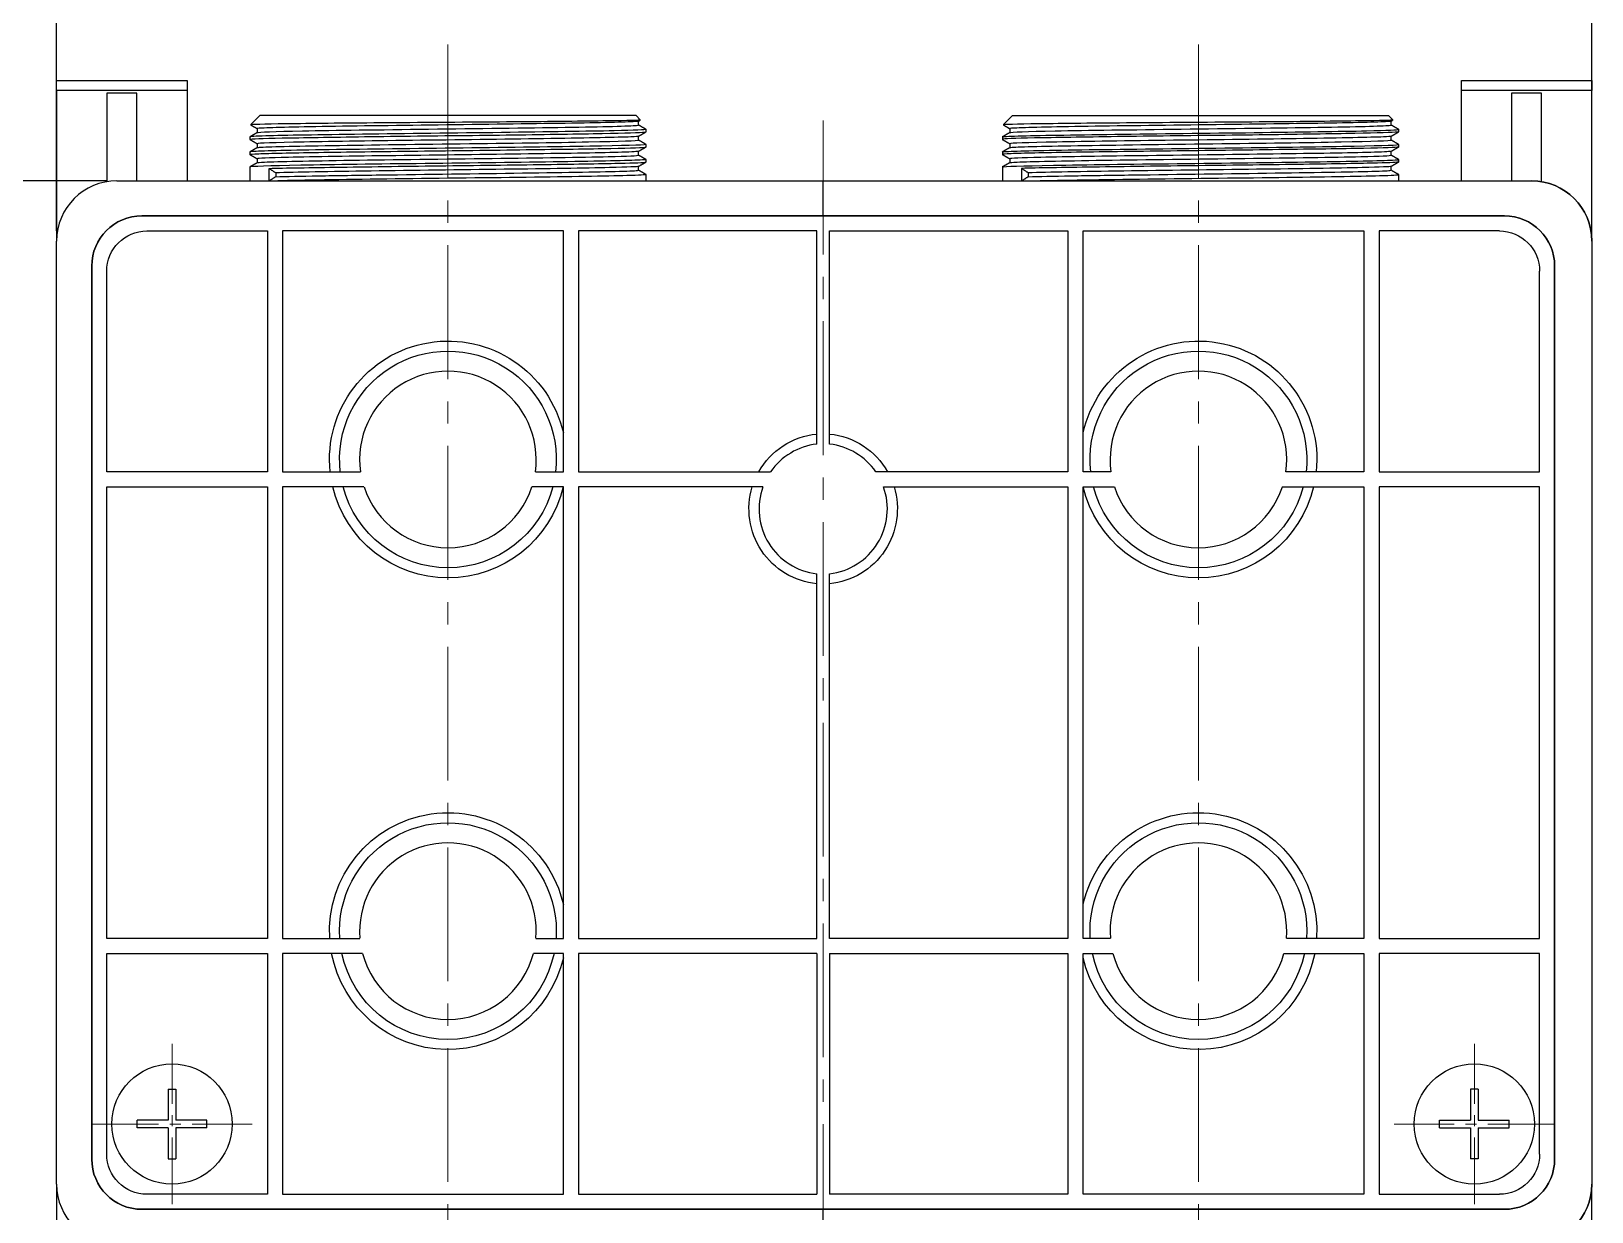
# Model space of a CAD drawing. Extents: x 39169 to 40010, y 19017 to 19611.
# Drawn here: x 39261.9 to 39417.4, y 19376.5 to 19494.2 of the extents above; entities that cross this region are included whole.
import ezdxf

# ---------------------------------------------------------------- set-up
doc = ezdxf.new("R2010")
doc.units = 0
doc.header["$LTSCALE"] = 7
doc.header["$MEASUREMENT"] = 0
doc.linetypes.add('CENTER2', pattern=[28.575, 19.05, -3.175, 3.175, -3.175])
doc.layers.add('DIM', color=2, linetype='CONTINUOUS')
doc.layers.add('DWG', color=7, linetype='CONTINUOUS')
doc.layers.add('중심선', color=1, linetype='CENTER2', lineweight=9)

msp = doc.modelspace()

# ---------------------------------------------------------------- linework, layer by layer
at = {"layer": 'DIM'}
for p, q in [((39264.44, 19474.28), (39264.44, 19508.46)), ((39417.44, 19474.28), (39417.44, 19508.46)), ((39269.44, 19479.28), (39246.75, 19479.28))]:
    msp.add_line(p, q, dxfattribs=at)
at = {"layer": 'DWG'}
for p, q in [((39264.44, 19488.28), (39264.44, 19489.28)), ((39264.44, 19489.28), (39277.44, 19489.28)), ((39277.44, 19489.28), (39277.44, 19488.28)), ((39404.44, 19488.28), (39404.44, 19489.28)), ((39404.44, 19489.28), (39417.44, 19489.28)), ((39417.44, 19489.28), (39417.44, 19488.28)), ((39264.44, 19488.28), (39264.44, 19473.28)), ((39277.44, 19488.28), (39264.44, 19488.28)), ((39269.44, 19488), (39269.44, 19479.2)), ((39272.44, 19488), (39269.44, 19488)), ((39272.44, 19479.28), (39272.44, 19488)), ((39277.44, 19488.28), (39277.44, 19479.28)), ((39417.44, 19488.28), (39404.44, 19488.28)), ((39404.44, 19479.28), (39404.44, 19488.28)), ((39412.44, 19488), (39409.44, 19488)), ((39409.44, 19488), (39409.44, 19479.28)), ((39412.44, 19479.2), (39412.44, 19488)), ((39417.44, 19473.28), (39417.44, 19488.28)), ((39284.69, 19485.78), (39283.8, 19484.89)), ((39322.19, 19485.78), (39284.69, 19485.78)), ((39322.6, 19485.37), (39322.19, 19485.78)), ((39322.44, 19484.84), (39322.44, 19485.22)), ((39359.69, 19485.78), (39358.8, 19484.89)), ((39359.69, 19485.78), (39397.19, 19485.78)), ((39397.6, 19485.37), (39397.19, 19485.78)), ((39397.44, 19484.84), (39397.44, 19485.22)), ((39283.69, 19483.65), (39283.69, 19483.41)), ((39284.44, 19484.48), (39284.44, 19484.09)), ((39284.44, 19482.98), (39284.44, 19482.59)), ((39322.44, 19483.34), (39322.44, 19483.72)), ((39323.19, 19484.16), (39323.19, 19484.4)), ((39358.69, 19483.65), (39358.69, 19483.41)), ((39359.44, 19484.48), (39359.44, 19484.09)), ((39359.44, 19482.98), (39359.44, 19482.59)), ((39397.44, 19483.34), (39397.44, 19483.72)), ((39398.19, 19484.16), (39398.19, 19484.4)), ((39283.69, 19482.15), (39283.69, 19481.91)), ((39284.44, 19481.48), (39284.44, 19481.09)), ((39322.44, 19481.84), (39322.44, 19482.22)), ((39323.19, 19482.66), (39323.19, 19482.9)), ((39323.19, 19481.16), (39323.19, 19481.4)), ((39358.69, 19482.15), (39358.69, 19481.91)), ((39359.44, 19481.48), (39359.44, 19481.09)), ((39397.44, 19481.84), (39397.44, 19482.22)), ((39398.19, 19482.66), (39398.19, 19482.9)), ((39398.19, 19481.16), (39398.19, 19481.4)), ((39283.69, 19480.65), (39283.69, 19479.28)), ((39285.61, 19479.28), (39285.61, 19480.52)), ((39286.28, 19480.08), (39286.28, 19479.69)), ((39322.44, 19480.34), (39322.44, 19480.72)), ((39323.17, 19479.9), (39323.17, 19479.9)), ((39323.19, 19479.28), (39323.19, 19479.9)), ((39358.69, 19480.65), (39358.69, 19479.28)), ((39360.61, 19480.52), (39360.61, 19479.28)), ((39361.28, 19480.08), (39361.28, 19479.69)), ((39397.44, 19480.34), (39397.44, 19480.72)), ((39398.19, 19479.28), (39398.19, 19479.9)), ((39270.44, 19479.28), (39340.83, 19479.28)), ((39340.83, 19479.28), (39411.44, 19479.28)), ((39340.83, 19475.78), (39340.83, 19479.28)), ((39340.83, 19479.28), (39411.44, 19479.28)), ((39340.83, 19475.78), (39340.83, 19479.28)), ((39340.83, 19475.78), (39272.94, 19475.78)), ((39272.94, 19475.78), (39340.83, 19475.78)), ((39340.83, 19475.78), (39408.73, 19475.78)), ((39408.73, 19475.78), (39340.83, 19475.78)), ((39273.44, 19474.28), (39285.44, 19474.28)), ((39285.44, 19474.28), (39285.44, 19450.28)), ((39314.94, 19474.28), (39286.94, 19474.28)), ((39286.94, 19474.28), (39286.94, 19450.28)), ((39314.94, 19450.28), (39314.94, 19474.28)), ((39316.44, 19474.28), (39316.44, 19450.28)), ((39340.19, 19474.28), (39316.44, 19474.28)), ((39340.19, 19453.04), (39340.19, 19474.28)), ((39341.48, 19474.28), (39365.23, 19474.28)), ((39341.48, 19453.04), (39341.48, 19474.28)), ((39365.23, 19474.28), (39365.23, 19450.28)), ((39366.73, 19450.28), (39366.73, 19474.28)), ((39366.73, 19474.28), (39394.73, 19474.28)), ((39394.73, 19474.28), (39394.73, 19450.28)), ((39396.23, 19474.28), (39396.23, 19450.28)), ((39408.23, 19474.28), (39396.23, 19474.28)), ((39264.44, 19379.28), (39264.44, 19473.28)), ((39417.44, 19473.28), (39417.44, 19379.28)), ((39417.44, 19473.28), (39417.44, 19379.28)), ((39267.94, 19470.78), (39267.94, 19381.78)), ((39267.94, 19381.78), (39267.94, 19470.78)), ((39413.73, 19470.78), (39413.73, 19381.78)), ((39413.73, 19381.78), (39413.73, 19470.78)), ((39269.44, 19450.28), (39269.44, 19470.28)), ((39412.23, 19450.28), (39412.23, 19470.28)), ((39285.44, 19450.28), (39269.44, 19450.28)), ((39269.44, 19448.78), (39285.44, 19448.78)), ((39269.44, 19403.78), (39269.44, 19448.78)), ((39285.44, 19448.78), (39285.44, 19403.78)), ((39286.94, 19450.28), (39294.72, 19450.28)), ((39295.07, 19448.78), (39286.94, 19448.78)), ((39286.94, 19448.78), (39286.94, 19403.78)), ((39314.94, 19448.78), (39311.8, 19448.78)), ((39312.15, 19450.28), (39314.94, 19450.28)), ((39314.94, 19403.78), (39314.94, 19448.78)), ((39316.44, 19450.28), (39335.59, 19450.28)), ((39316.44, 19448.78), (39316.44, 19403.78)), ((39334.82, 19448.78), (39316.44, 19448.78)), ((39365.23, 19450.28), (39346.07, 19450.28)), ((39346.84, 19448.78), (39365.23, 19448.78)), ((39365.23, 19448.78), (39365.23, 19403.78)), ((39369.51, 19450.28), (39366.73, 19450.28)), ((39366.73, 19448.78), (39369.86, 19448.78)), ((39366.73, 19403.78), (39366.73, 19448.78)), ((39386.59, 19448.78), (39394.73, 19448.78)), ((39394.73, 19450.28), (39386.94, 19450.28)), ((39394.73, 19448.78), (39394.73, 19403.78)), ((39396.23, 19450.28), (39412.23, 19450.28)), ((39396.23, 19448.78), (39396.23, 19403.78)), ((39412.23, 19448.78), (39396.23, 19448.78)), ((39412.23, 19403.78), (39412.23, 19448.78)), ((39340.19, 19403.78), (39340.19, 19440.12)), ((39341.48, 19403.78), (39341.48, 19440.12)), ((39285.44, 19403.78), (39269.44, 19403.78)), ((39286.94, 19403.78), (39294.66, 19403.78)), ((39312.21, 19403.78), (39314.94, 19403.78)), ((39316.44, 19403.78), (39340.19, 19403.78)), ((39365.23, 19403.78), (39341.48, 19403.78)), ((39369.46, 19403.78), (39366.73, 19403.78)), ((39394.73, 19403.78), (39387, 19403.78)), ((39396.23, 19403.78), (39412.23, 19403.78)), ((39269.44, 19402.28), (39285.44, 19402.28)), ((39269.44, 19382.28), (39269.44, 19402.28)), ((39285.44, 19402.28), (39285.44, 19378.28)), ((39286.94, 19402.28), (39286.94, 19378.28)), ((39294.92, 19402.28), (39286.94, 19402.28)), ((39314.94, 19402.28), (39311.95, 19402.28)), ((39314.94, 19378.28), (39314.94, 19402.28)), ((39340.19, 19402.28), (39316.44, 19402.28)), ((39316.44, 19402.28), (39316.44, 19378.28)), ((39340.19, 19402.28), (39340.19, 19378.28)), ((39341.48, 19402.28), (39365.23, 19402.28)), ((39341.48, 19402.28), (39341.48, 19378.28)), ((39365.23, 19402.28), (39365.23, 19378.28)), ((39366.73, 19378.28), (39366.73, 19402.28)), ((39366.73, 19402.28), (39369.71, 19402.28)), ((39386.74, 19402.28), (39394.73, 19402.28)), ((39394.73, 19402.28), (39394.73, 19378.28)), ((39396.23, 19402.28), (39396.23, 19378.28)), ((39412.23, 19402.28), (39396.23, 19402.28)), ((39412.23, 19382.28), (39412.23, 19402.28)), ((39275.54, 19388.76), (39275.54, 19385.67)), ((39275.54, 19388.76), (39276.33, 19388.76)), ((39276.33, 19388.76), (39276.33, 19385.67)), ((39405.34, 19388.76), (39405.34, 19385.67)), ((39406.12, 19388.76), (39405.34, 19388.76)), ((39406.12, 19388.76), (39406.12, 19385.67)), ((39272.46, 19384.89), (39272.46, 19385.67)), ((39275.54, 19385.67), (39272.46, 19385.67)), ((39279.41, 19385.67), (39276.33, 19385.67)), ((39279.41, 19384.89), (39279.41, 19385.67)), ((39402.25, 19384.89), (39402.25, 19385.67)), ((39402.25, 19385.67), (39405.34, 19385.67)), ((39406.12, 19385.67), (39409.21, 19385.67)), ((39409.21, 19384.89), (39409.21, 19385.67)), ((39275.54, 19384.89), (39272.46, 19384.89)), ((39275.54, 19384.89), (39275.54, 19381.8)), ((39279.41, 19384.89), (39276.33, 19384.89)), ((39276.33, 19384.89), (39276.33, 19381.8)), ((39402.25, 19384.89), (39405.34, 19384.89)), ((39405.34, 19384.89), (39405.34, 19381.8)), ((39406.12, 19384.89), (39409.21, 19384.89)), ((39406.12, 19384.89), (39406.12, 19381.8)), ((39275.54, 19381.8), (39276.33, 19381.8)), ((39406.12, 19381.8), (39405.34, 19381.8)), ((39264.44, 19379.28), (39264.44, 19364.28)), ((39417.44, 19364.28), (39417.44, 19379.28)), ((39285.44, 19378.28), (39273.44, 19378.28)), ((39286.94, 19378.28), (39314.94, 19378.28)), ((39316.44, 19378.28), (39340.19, 19378.28)), ((39365.23, 19378.28), (39341.48, 19378.28)), ((39394.73, 19378.28), (39366.73, 19378.28)), ((39396.23, 19378.28), (39408.23, 19378.28)), ((39340.83, 19376.78), (39272.94, 19376.78)), ((39272.94, 19376.78), (39340.83, 19376.78)), ((39340.83, 19373.28), (39340.83, 19376.78)), ((39340.83, 19376.78), (39408.73, 19376.78)), ((39408.73, 19376.78), (39340.83, 19376.78)), ((39340.83, 19373.28), (39340.83, 19376.78))]:
    msp.add_line(p, q, dxfattribs=at)
for centre in [(39275.94, 19385.28), (39405.73, 19385.28)]:
    msp.add_circle(centre, 6, dxfattribs=at)
for centre, radius, start, end in [((39270.44, 19473.28), 6, 90, 180), ((39411.44, 19473.28), 6, 0, 90), ((39272.94, 19470.78), 5, 90, 180), ((39408.73, 19470.78), 5, 0, 90), ((39303.44, 19451.51), 8.8, 351.9653, 188.0347), ((39378.23, 19451.51), 8.8, 351.9653, 188.0347), ((39340.94, 19446.58), 6.5, 96.6258, 145.303), ((39340.73, 19446.58), 6.5, 34.697, 83.3742), ((39303.44, 19451.51), 8.8, 198.0729, 341.9271), ((39340.94, 19446.58), 6.5, 160.2165, 263.3742), ((39340.73, 19446.58), 6.5, 276.6258, 19.7835), ((39378.23, 19451.51), 8.8, 198.0729, 341.9271), ((39303.44, 19404.5), 8.8, 355.345, 184.655), ((39378.23, 19404.5), 8.8, 355.345, 184.655), ((39303.44, 19404.5), 8.8, 194.5728, 345.4272), ((39378.23, 19404.5), 8.8, 194.5728, 345.4272), ((39272.94, 19381.78), 5, 180, 270), ((39408.73, 19381.78), 5, 270, 0), ((39270.44, 19379.28), 6, 180, 270), ((39411.44, 19379.28), 6, 270, 0)]:
    msp.add_arc(centre, radius, start, end, dxfattribs=at)
at = {"layer": 'DWG', "extrusion": (0, 0, -1)}
for centre, radius, start, end in [((-39411.44, 19473.28), 6, 90, 180), ((-39272.94, 19470.78), 5, 0, 90), ((-39408.73, 19470.78), 5, 90, 180), ((-39273.44, 19470.28), 4, 0, 90), ((-39408.23, 19470.28), 4, 90, 180), ((-39303.44, 19451.51), 11.8, 354.0168, 167.0526), ((-39303.44, 19451.51), 10.8, 353.4605, 186.5395), ((-39378.23, 19451.51), 11.8, 12.9474, 185.9832), ((-39378.23, 19451.51), 10.8, 353.4605, 186.5395), ((-39340.94, 19446.58), 7.5, 29.5602, 84.2608), ((-39340.73, 19446.58), 7.5, 95.7392, 150.4398), ((-39303.44, 19451.51), 11.8, 193.3769, 346.6231), ((-39303.44, 19451.51), 10.8, 194.6419, 345.3581), ((-39340.94, 19446.58), 7.5, 275.7392, 17.0579), ((-39340.73, 19446.58), 7.5, 162.9421, 264.2608), ((-39378.23, 19451.51), 11.8, 193.3769, 346.6231), ((-39378.23, 19451.51), 10.8, 194.6419, 345.3581), ((-39303.44, 19404.5), 11.8, 356.5302, 167.0526), ((-39378.23, 19404.5), 11.8, 12.9474, 183.4698), ((-39303.44, 19404.5), 10.8, 356.2084, 183.7916), ((-39378.23, 19404.5), 10.8, 356.2084, 183.7916), ((-39303.44, 19404.5), 11.8, 192.9474, 349.1848), ((-39303.44, 19404.5), 10.8, 191.8304, 348.1696), ((-39378.23, 19404.5), 11.8, 190.8152, 347.0526), ((-39378.23, 19404.5), 10.8, 191.8304, 348.1696), ((-39273.44, 19382.28), 4, 270, 0), ((-39408.23, 19382.28), 4, 180, 270), ((-39272.94, 19381.78), 5, 270, 0), ((-39408.73, 19381.78), 5, 180, 270), ((-39411.44, 19379.28), 6, 180, 270)]:
    msp.add_arc(centre, radius, start, end, dxfattribs=at)
at = {"layer": 'DWG'}
for points, knots in [([(39322.63, 19485.33), (39322.58, 19485.3), (39321.42, 19485.28), (39317.05, 19485.22), (39313.76, 19485.18), (39306.24, 19485.12), (39302.05, 19485.09), (39294.33, 19485.03), (39290.81, 19485), (39285.71, 19484.94), (39284.14, 19484.9), (39283.79, 19484.87), (39283.77, 19484.87), (39283.77, 19484.86)], [0, 0, 0, 0, 0.185323, 0.185323, 0.383101, 0.383101, 0.580879, 0.580879, 0.778657, 0.778657, 0.976434, 0.976434, 1, 1, 1, 1]), ([(39322.43, 19485.22), (39322.42, 19485.21), (39322.35, 19485.2), (39321.54, 19485.13), (39319.22, 19485.08), (39312.33, 19484.96), (39307.83, 19484.91), (39298.8, 19484.79), (39294.3, 19484.74), (39287.52, 19484.62), (39285.23, 19484.57), (39284.5, 19484.5), (39284.44, 19484.49), (39284.44, 19484.48)], [0, 0, 0, 0, 0.043572, 0.043572, 0.271742, 0.271742, 0.499911, 0.499911, 0.728081, 0.728081, 0.956251, 0.956251, 1, 1, 1, 1]), ([(39284.44, 19484.09), (39284.52, 19484.15), (39286.13, 19484.2), (39292.1, 19484.32), (39296.69, 19484.37), (39306.32, 19484.5), (39311.31, 19484.56), (39318.94, 19484.68), (39321.55, 19484.74), (39322.37, 19484.81), (39322.43, 19484.82), (39322.43, 19484.84)], [0, 0, 0, 0, 0.220367, 0.220367, 0.465134, 0.465134, 0.709901, 0.709901, 0.954668, 0.954668, 1, 1, 1, 1]), ([(39397.63, 19485.33), (39397.58, 19485.3), (39396.42, 19485.28), (39392.05, 19485.22), (39388.76, 19485.18), (39381.24, 19485.12), (39377.05, 19485.09), (39369.33, 19485.03), (39365.81, 19485), (39360.71, 19484.94), (39359.14, 19484.9), (39358.79, 19484.87), (39358.77, 19484.87), (39358.77, 19484.86)], [0, 0, 0, 0, 0.185323, 0.185323, 0.383101, 0.383101, 0.580879, 0.580879, 0.778657, 0.778657, 0.976434, 0.976434, 1, 1, 1, 1]), ([(39397.43, 19485.22), (39397.42, 19485.21), (39397.35, 19485.2), (39396.54, 19485.13), (39394.22, 19485.08), (39387.33, 19484.96), (39382.83, 19484.91), (39373.8, 19484.79), (39369.3, 19484.74), (39362.52, 19484.62), (39360.23, 19484.57), (39359.5, 19484.5), (39359.44, 19484.49), (39359.44, 19484.48)], [0, 0, 0, 0, 0.043572, 0.043572, 0.271742, 0.271742, 0.499911, 0.499911, 0.728081, 0.728081, 0.956251, 0.956251, 1, 1, 1, 1]), ([(39359.44, 19484.09), (39359.52, 19484.15), (39361.13, 19484.2), (39367.1, 19484.32), (39371.69, 19484.37), (39381.32, 19484.5), (39386.31, 19484.56), (39393.94, 19484.68), (39396.55, 19484.74), (39397.37, 19484.81), (39397.43, 19484.82), (39397.43, 19484.84)], [0, 0, 0, 0, 0.220367, 0.220367, 0.465134, 0.465134, 0.709901, 0.709901, 0.954668, 0.954668, 1, 1, 1, 1]), ([(39283.69, 19483.41), (39283.69, 19483.42), (39283.77, 19483.44), (39284.54, 19483.49), (39286.17, 19483.54), (39290.97, 19483.62), (39294.19, 19483.67), (39301.22, 19483.76), (39305.04, 19483.8), (39312.14, 19483.89), (39315.4, 19483.94), (39320.42, 19484.03), (39322.14, 19484.07), (39323.06, 19484.13), (39323.18, 19484.14), (39323.18, 19484.16)], [0, 0, 0, 0, 0.051542, 0.051542, 0.22929, 0.22929, 0.407039, 0.407039, 0.584788, 0.584788, 0.762537, 0.762537, 0.940286, 0.940286, 1, 1, 1, 1]), ([(39323.18, 19484.4), (39323.18, 19484.36), (39322.07, 19484.31), (39317.41, 19484.21), (39313.36, 19484.15), (39304.22, 19484.03), (39299.2, 19483.98), (39290.64, 19483.86), (39287.15, 19483.81), (39284.23, 19483.72), (39283.7, 19483.68), (39283.7, 19483.65)], [0, 0, 0, 0, 0.184049, 0.184049, 0.413043, 0.413043, 0.642037, 0.642037, 0.871031, 0.871031, 1, 1, 1, 1]), ([(39322.42, 19483.72), (39322.41, 19483.7), (39322.16, 19483.68), (39320.38, 19483.6), (39317.5, 19483.55), (39309.9, 19483.43), (39305.21, 19483.37), (39296.27, 19483.26), (39292.08, 19483.2), (39286.13, 19483.09), (39284.45, 19483.03), (39284.44, 19482.98), (39284.44, 19482.98), (39284.44, 19482.98)], [0, 0, 0, 0, 0.088605, 0.088605, 0.316197, 0.316197, 0.54379, 0.54379, 0.771383, 0.771383, 0.998976, 0.998976, 1, 1, 1, 1]), ([(39284.44, 19482.59), (39284.45, 19482.6), (39284.48, 19482.6), (39285.06, 19482.67), (39287.5, 19482.73), (39294.9, 19482.85), (39299.83, 19482.92), (39309.51, 19483.04), (39314.18, 19483.1), (39320.61, 19483.22), (39322.42, 19483.28), (39322.44, 19483.34)], [0, 0, 0, 0, 0.02988, 0.02988, 0.274361, 0.274361, 0.518842, 0.518842, 0.763322, 0.763322, 1, 1, 1, 1]), ([(39398.18, 19484.16), (39398.16, 19484.14), (39398.05, 19484.13), (39397.15, 19484.07), (39395.42, 19484.03), (39390.43, 19483.94), (39387.17, 19483.89), (39380.06, 19483.8), (39376.24, 19483.76), (39369.21, 19483.67), (39365.99, 19483.62), (39361.15, 19483.54), (39359.53, 19483.49), (39358.77, 19483.44), (39358.69, 19483.42), (39358.69, 19483.41)], [0, 0, 0, 0, 0.055326, 0.055326, 0.233975, 0.233975, 0.412623, 0.412623, 0.591272, 0.591272, 0.769921, 0.769921, 0.948569, 0.948569, 1, 1, 1, 1]), ([(39358.7, 19483.65), (39358.71, 19483.69), (39359.24, 19483.72), (39362.14, 19483.81), (39365.64, 19483.86), (39374.18, 19483.98), (39379.2, 19484.03), (39388.35, 19484.15), (39392.41, 19484.21), (39397.07, 19484.31), (39398.18, 19484.36), (39398.18, 19484.4)], [0, 0, 0, 0, 0.127518, 0.127518, 0.356861, 0.356861, 0.586204, 0.586204, 0.815547, 0.815547, 1, 1, 1, 1]), ([(39397.42, 19483.72), (39397.41, 19483.7), (39397.16, 19483.68), (39395.38, 19483.6), (39392.5, 19483.55), (39384.9, 19483.43), (39380.21, 19483.37), (39371.27, 19483.26), (39367.08, 19483.2), (39361.13, 19483.09), (39359.45, 19483.03), (39359.44, 19482.98), (39359.44, 19482.98), (39359.44, 19482.98)], [0, 0, 0, 0, 0.088605, 0.088605, 0.316197, 0.316197, 0.54379, 0.54379, 0.771383, 0.771383, 0.998976, 0.998976, 1, 1, 1, 1]), ([(39359.44, 19482.59), (39359.45, 19482.6), (39359.48, 19482.6), (39360.06, 19482.67), (39362.5, 19482.73), (39369.9, 19482.85), (39374.83, 19482.92), (39384.51, 19483.04), (39389.18, 19483.1), (39395.61, 19483.22), (39397.42, 19483.28), (39397.44, 19483.34)], [0, 0, 0, 0, 0.02988, 0.02988, 0.274361, 0.274361, 0.518842, 0.518842, 0.763322, 0.763322, 1, 1, 1, 1]), ([(39323.18, 19482.9), (39323.18, 19482.9), (39323.18, 19482.89), (39322.9, 19482.83), (39320.88, 19482.78), (39314.25, 19482.66), (39309.67, 19482.6), (39300.23, 19482.49), (39295.39, 19482.43), (39287.8, 19482.32), (39285.09, 19482.26), (39283.83, 19482.19), (39283.69, 19482.17), (39283.69, 19482.15)], [0, 0, 0, 0, 0.016455, 0.016455, 0.245809, 0.245809, 0.475163, 0.475163, 0.704517, 0.704517, 0.933871, 0.933871, 1, 1, 1, 1]), ([(39283.69, 19481.91), (39283.69, 19481.93), (39283.99, 19481.96), (39285.68, 19482.02), (39287.76, 19482.07), (39293.33, 19482.16), (39296.8, 19482.2), (39304.07, 19482.29), (39307.86, 19482.34), (39314.61, 19482.43), (39317.57, 19482.47), (39321.76, 19482.56), (39322.99, 19482.6), (39323.18, 19482.65), (39323.18, 19482.66), (39323.18, 19482.66)], [0, 0, 0, 0, 0.097177, 0.097177, 0.274749, 0.274749, 0.45232, 0.45232, 0.629892, 0.629892, 0.807463, 0.807463, 0.985035, 0.985035, 1, 1, 1, 1]), ([(39323.17, 19481.4), (39323.18, 19481.38), (39322.98, 19481.36), (39321.43, 19481.29), (39318.56, 19481.23), (39310.76, 19481.11), (39305.86, 19481.06), (39296.45, 19480.94), (39291.97, 19480.89), (39285.6, 19480.77), (39283.76, 19480.71), (39283.69, 19480.66), (39283.69, 19480.65), (39283.69, 19480.65)], [0, 0, 0, 0, 0.0781, 0.0781, 0.307453, 0.307453, 0.536806, 0.536806, 0.766159, 0.766159, 0.995513, 0.995513, 1, 1, 1, 1]), ([(39322.42, 19482.23), (39322.4, 19482.19), (39321.85, 19482.16), (39318.93, 19482.07), (39315.56, 19482.01), (39307.38, 19481.9), (39302.59, 19481.84), (39293.89, 19481.73), (39290.02, 19481.67), (39285.52, 19481.57), (39284.44, 19481.52), (39284.44, 19481.48)], [0, 0, 0, 0, 0.132335, 0.132335, 0.359689, 0.359689, 0.587043, 0.587043, 0.814397, 0.814397, 1, 1, 1, 1]), ([(39284.45, 19481.09), (39284.46, 19481.11), (39284.69, 19481.13), (39286.48, 19481.21), (39289.64, 19481.27), (39298.01, 19481.4), (39303.14, 19481.45), (39312.55, 19481.58), (39316.79, 19481.64), (39321.38, 19481.74), (39322.43, 19481.79), (39322.43, 19481.84)], [0, 0, 0, 0, 0.085304, 0.085304, 0.329058, 0.329058, 0.572813, 0.572813, 0.816567, 0.816567, 1, 1, 1, 1]), ([(39398.18, 19482.65), (39398.18, 19482.65), (39398.17, 19482.65), (39397.99, 19482.6), (39396.76, 19482.56), (39392.58, 19482.47), (39389.62, 19482.43), (39382.87, 19482.34), (39379.08, 19482.29), (39371.8, 19482.2), (39368.34, 19482.16), (39362.77, 19482.07), (39360.67, 19482.02), (39358.98, 19481.96), (39358.68, 19481.93), (39358.69, 19481.91)], [0, 0, 0, 0, 0.008306, 0.008306, 0.187059, 0.187059, 0.365812, 0.365812, 0.544564, 0.544564, 0.723317, 0.723317, 0.90207, 0.90207, 1, 1, 1, 1]), ([(39358.69, 19480.66), (39358.8, 19480.72), (39360.64, 19480.77), (39366.95, 19480.89), (39371.41, 19480.94), (39380.82, 19481.06), (39385.72, 19481.11), (39393.54, 19481.23), (39396.42, 19481.29), (39397.98, 19481.36), (39398.18, 19481.38), (39398.17, 19481.4)], [0, 0, 0, 0, 0.228145, 0.228145, 0.459047, 0.459047, 0.689949, 0.689949, 0.920851, 0.920851, 1, 1, 1, 1]), ([(39358.7, 19482.15), (39358.7, 19482.17), (39358.84, 19482.19), (39360.1, 19482.26), (39362.81, 19482.32), (39370.41, 19482.43), (39375.25, 19482.49), (39384.7, 19482.6), (39389.28, 19482.66), (39395.89, 19482.78), (39397.91, 19482.83), (39398.18, 19482.89), (39398.18, 19482.9), (39398.18, 19482.9)], [0, 0, 0, 0, 0.06426, 0.06426, 0.294071, 0.294071, 0.523882, 0.523882, 0.753693, 0.753693, 0.983503, 0.983503, 1, 1, 1, 1]), ([(39397.42, 19482.23), (39397.4, 19482.19), (39396.85, 19482.16), (39393.93, 19482.07), (39390.56, 19482.01), (39382.38, 19481.9), (39377.59, 19481.84), (39368.89, 19481.73), (39365.02, 19481.67), (39360.52, 19481.57), (39359.44, 19481.52), (39359.44, 19481.48)], [0, 0, 0, 0, 0.132335, 0.132335, 0.359689, 0.359689, 0.587043, 0.587043, 0.814397, 0.814397, 1, 1, 1, 1]), ([(39359.45, 19481.09), (39359.46, 19481.11), (39359.69, 19481.13), (39361.48, 19481.21), (39364.64, 19481.27), (39373.01, 19481.4), (39378.14, 19481.45), (39387.55, 19481.58), (39391.79, 19481.64), (39396.38, 19481.74), (39397.43, 19481.79), (39397.43, 19481.84)], [0, 0, 0, 0, 0.085304, 0.085304, 0.329058, 0.329058, 0.572813, 0.572813, 0.816567, 0.816567, 1, 1, 1, 1]), ([(39285.61, 19480.52), (39287.19, 19480.56), (39289.7, 19480.6), (39295.9, 19480.69), (39299.56, 19480.74), (39306.92, 19480.83), (39310.6, 19480.87), (39316.87, 19480.96), (39319.45, 19481.01), (39322.47, 19481.08), (39323.18, 19481.12), (39323.18, 19481.16)], [0, 0, 0, 0, 0.206985, 0.206985, 0.41397, 0.41397, 0.620955, 0.620955, 0.82794, 0.82794, 1, 1, 1, 1]), ([(39322.43, 19480.72), (39322.38, 19480.68), (39321.39, 19480.64), (39317.16, 19480.54), (39313.36, 19480.48), (39304.71, 19480.37), (39299.92, 19480.31), (39291.66, 19480.2), (39288.23, 19480.14), (39286.28, 19480.08)], [0, 0, 0, 0, 0.20386, 0.20386, 0.46924, 0.46924, 0.73462, 0.73462, 1, 1, 1, 1]), ([(39286.28, 19479.69), (39287.33, 19479.72), (39288.77, 19479.75), (39292.33, 19479.81), (39294.43, 19479.84), (39301.22, 19479.93), (39306.41, 19480), (39315.32, 19480.12), (39318.99, 19480.18), (39321.91, 19480.27), (39322.42, 19480.3), (39322.42, 19480.34)], [0, 0, 0, 0, 0.141662, 0.141662, 0.283324, 0.283324, 0.566647, 0.566647, 0.849971, 0.849971, 1, 1, 1, 1]), ([(39323.17, 19479.9), (39323.17, 19479.87), (39322.53, 19479.83), (39319.24, 19479.74), (39315.61, 19479.68), (39306.89, 19479.57), (39301.85, 19479.51), (39292.84, 19479.4), (39288.92, 19479.34), (39286.48, 19479.28)], [0, 0, 0, 0, 0.171051, 0.171051, 0.447367, 0.447367, 0.723684, 0.723684, 1, 1, 1, 1]), ([(39398.18, 19481.15), (39398.12, 19481.12), (39397.41, 19481.08), (39394.44, 19481.01), (39391.86, 19480.96), (39385.58, 19480.87), (39381.89, 19480.83), (39374.54, 19480.74), (39370.88, 19480.69), (39364.69, 19480.6), (39362.19, 19480.56), (39360.61, 19480.52)], [0, 0, 0, 0, 0.166826, 0.166826, 0.37512, 0.37512, 0.583413, 0.583413, 0.791707, 0.791707, 1, 1, 1, 1]), ([(39397.43, 19480.72), (39397.38, 19480.68), (39396.39, 19480.64), (39392.16, 19480.54), (39388.36, 19480.48), (39379.71, 19480.37), (39374.92, 19480.31), (39366.66, 19480.2), (39363.23, 19480.14), (39361.28, 19480.08)], [0, 0, 0, 0, 0.20386, 0.20386, 0.46924, 0.46924, 0.73462, 0.73462, 1, 1, 1, 1]), ([(39361.28, 19479.69), (39362.33, 19479.72), (39363.77, 19479.75), (39367.33, 19479.81), (39369.43, 19479.84), (39376.22, 19479.93), (39381.41, 19480), (39390.32, 19480.12), (39393.99, 19480.18), (39396.91, 19480.27), (39397.42, 19480.3), (39397.42, 19480.34)], [0, 0, 0, 0, 0.141662, 0.141662, 0.283324, 0.283324, 0.566647, 0.566647, 0.849971, 0.849971, 1, 1, 1, 1]), ([(39361.48, 19479.28), (39363.92, 19479.34), (39367.84, 19479.4), (39376.86, 19479.51), (39381.89, 19479.57), (39390.61, 19479.68), (39394.24, 19479.74), (39397.53, 19479.83), (39398.17, 19479.87), (39398.17, 19479.9)], [0, 0, 0, 0, 0.276314, 0.276314, 0.552628, 0.552628, 0.828941, 0.828941, 1, 1, 1, 1])]:
    msp.add_open_spline(points, degree=3, knots=knots, dxfattribs=at)
for points, degree in [([(39283.81, 19484.84), (39284.12, 19484.66), (39284.44, 19484.47)], 2), ([(39322.43, 19485.22), (39322.58, 19485.31)], 1), ([(39323.19, 19484.4), (39322.81, 19484.62), (39322.44, 19484.84)], 2), ([(39358.81, 19484.84), (39359.12, 19484.66), (39359.44, 19484.47)], 2), ([(39397.43, 19485.22), (39397.58, 19485.31)], 1), ([(39398.19, 19484.4), (39397.81, 19484.62), (39397.44, 19484.84)], 2), ([(39284.44, 19484.09), (39284.06, 19483.87), (39283.68, 19483.65)], 2), ([(39283.68, 19483.41), (39284.06, 19483.19), (39284.44, 19482.97)], 2), ([(39322.43, 19483.72), (39322.81, 19483.94), (39323.19, 19484.16)], 2), ([(39323.19, 19482.9), (39322.81, 19483.12), (39322.44, 19483.34)], 2), ([(39359.44, 19484.09), (39359.06, 19483.87), (39358.68, 19483.65)], 2), ([(39358.68, 19483.41), (39359.06, 19483.19), (39359.44, 19482.97)], 2), ([(39397.43, 19483.72), (39397.81, 19483.94), (39398.19, 19484.16)], 2), ([(39398.19, 19482.9), (39397.81, 19483.12), (39397.44, 19483.34)], 2), ([(39284.44, 19482.59), (39284.06, 19482.37), (39283.68, 19482.15)], 2), ([(39283.68, 19481.91), (39284.06, 19481.69), (39284.44, 19481.47)], 2), ([(39322.43, 19482.22), (39322.81, 19482.44), (39323.19, 19482.66)], 2), ([(39323.19, 19481.4), (39322.81, 19481.62), (39322.44, 19481.84)], 2), ([(39359.44, 19482.59), (39359.06, 19482.37), (39358.68, 19482.15)], 2), ([(39358.68, 19481.91), (39359.06, 19481.69), (39359.44, 19481.47)], 2), ([(39397.43, 19482.22), (39397.81, 19482.44), (39398.19, 19482.66)], 2), ([(39398.19, 19481.4), (39397.81, 19481.62), (39397.44, 19481.84)], 2), ([(39284.45, 19481.09), (39284.06, 19480.87), (39283.68, 19480.66)], 2), ([(39285.61, 19480.52), (39286.28, 19480.08)], 1), ([(39322.43, 19480.72), (39322.81, 19480.94), (39323.19, 19481.16)], 2), ([(39323.19, 19479.9), (39322.81, 19480.12), (39322.44, 19480.34)], 2), ([(39359.45, 19481.09), (39359.06, 19480.87), (39358.68, 19480.66)], 2), ([(39360.61, 19480.52), (39361.28, 19480.08)], 1), ([(39397.43, 19480.72), (39397.81, 19480.94), (39398.19, 19481.16)], 2), ([(39398.19, 19479.9), (39397.81, 19480.12), (39397.44, 19480.34)], 2), ([(39286.28, 19479.69), (39285.64, 19479.28)], 1), ([(39361.28, 19479.69), (39360.64, 19479.28)], 1)]:
    msp.add_open_spline(points, degree=degree, dxfattribs=at)
at = {"layer": '중심선', "linetype": 'CENTER2', "ltscale": 0.1}
msp.add_line((39340.83, 19485.28), (39340.83, 19367.28), dxfattribs=at)
at = {"layer": '중심선', "linetype": 'CENTER2', "ltscale": 0.05}
for p, q in [((39275.94, 19377.28), (39275.94, 19393.28)), ((39405.73, 19377.28), (39405.73, 19393.28)), ((39267.94, 19385.28), (39283.94, 19385.28)), ((39413.73, 19385.28), (39397.73, 19385.28))]:
    msp.add_line(p, q, dxfattribs=at)
at = {"layer": '중심선', "linetype": 'CENTER2', "ltscale": 0.1}
for points in [[(39303.44, 19492.86), (39303.44, 19378.58), (39303.44, 19307.78)], [(39378.23, 19492.86), (39378.23, 19378.58), (39378.23, 19307.78)]]:
    msp.add_open_spline(points, degree=1, knots=[0.0057559, 0.0057559, 0.0434783, 0.5428591, 0.5428591], dxfattribs=at)

doc.saveas('drawing.dxf')
